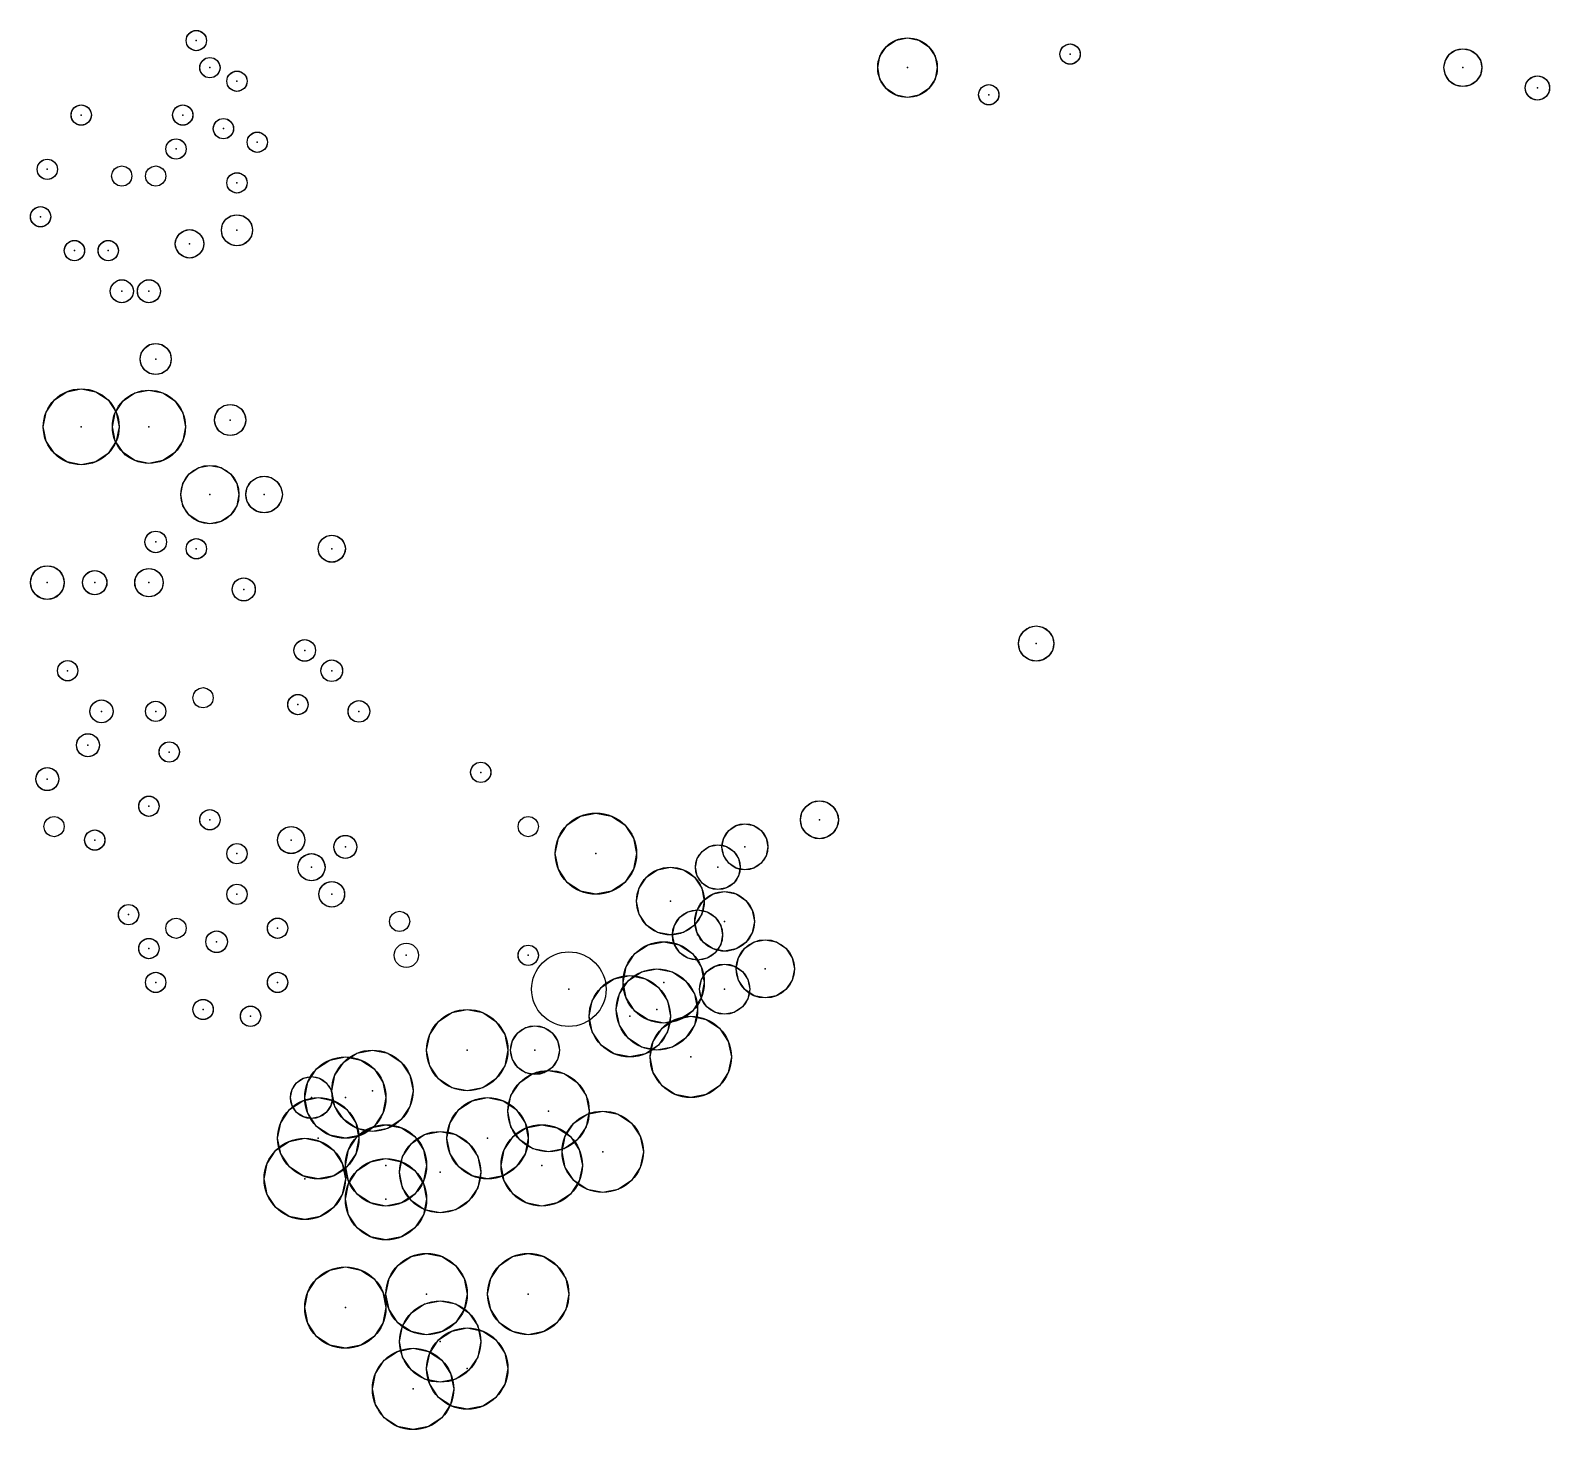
# Model space of a CAD drawing. Header units: metres. Extents: x 390541 to 400782, y 585056 to 585871.
# Drawn here: x 391119.5 to 391343.8, y 585251.2 to 585457.7 of the extents above; entities that cross this region are included whole.
import ezdxf

# ---------------------------------------------------------------- set-up
doc = ezdxf.new("R2010")
doc.units = ezdxf.units.M
doc.layers.add('ARBORI', color=3, linetype='Continuous')

msp = doc.modelspace()

# ---------------------------------------------------------------- linework, layer by layer
at = {"layer": 'ARBORI', "color": 3}
for points in [[(391145.54, 585456.16), (391145.426, 585455.586), (391145.101, 585455.099), (391144.614, 585454.774), (391144.04, 585454.66), (391143.466, 585454.774), (391142.979, 585455.099), (391142.654, 585455.586), (391142.54, 585456.16), (391142.654, 585456.734), (391142.979, 585457.221), (391143.466, 585457.546), (391144.04, 585457.66), (391144.614, 585457.546), (391145.101, 585457.221), (391145.426, 585456.734), (391145.54, 585456.16)], [(391253.44, 585452.16), (391253.105, 585450.476), (391252.151, 585449.049), (391250.724, 585448.095), (391249.04, 585447.76), (391247.356, 585448.095), (391245.929, 585449.049), (391244.975, 585450.476), (391244.64, 585452.16), (391244.975, 585453.844), (391245.929, 585455.271), (391247.356, 585456.225), (391249.04, 585456.56), (391250.724, 585456.225), (391252.151, 585455.271), (391253.105, 585453.844), (391253.44, 585452.16)], [(391274.54, 585454.16), (391274.426, 585453.586), (391274.101, 585453.099), (391273.614, 585452.774), (391273.04, 585452.66), (391272.466, 585452.774), (391271.979, 585453.099), (391271.654, 585453.586), (391271.54, 585454.16), (391271.654, 585454.734), (391271.979, 585455.221), (391272.466, 585455.546), (391273.04, 585455.66), (391273.614, 585455.546), (391274.101, 585455.221), (391274.426, 585454.734), (391274.54, 585454.16)], [(391333.84, 585452.16), (391333.627, 585451.088), (391333.02, 585450.18), (391332.112, 585449.573), (391331.04, 585449.36), (391329.968, 585449.573), (391329.06, 585450.18), (391328.453, 585451.088), (391328.24, 585452.16), (391328.453, 585453.232), (391329.06, 585454.14), (391329.968, 585454.747), (391331.04, 585454.96), (391332.112, 585454.747), (391333.02, 585454.14), (391333.627, 585453.232), (391333.84, 585452.16)], [(391147.54, 585452.16), (391147.426, 585451.586), (391147.101, 585451.099), (391146.614, 585450.774), (391146.04, 585450.66), (391145.466, 585450.774), (391144.979, 585451.099), (391144.654, 585451.586), (391144.54, 585452.16), (391144.654, 585452.734), (391144.979, 585453.221), (391145.466, 585453.546), (391146.04, 585453.66), (391146.614, 585453.546), (391147.101, 585453.221), (391147.426, 585452.734), (391147.54, 585452.16)], [(391151.54, 585450.16), (391151.426, 585449.586), (391151.101, 585449.099), (391150.614, 585448.774), (391150.04, 585448.66), (391149.466, 585448.774), (391148.979, 585449.099), (391148.654, 585449.586), (391148.54, 585450.16), (391148.654, 585450.734), (391148.979, 585451.221), (391149.466, 585451.546), (391150.04, 585451.66), (391150.614, 585451.546), (391151.101, 585451.221), (391151.426, 585450.734), (391151.54, 585450.16)], [(391343.84, 585449.16), (391343.703, 585448.471), (391343.313, 585447.887), (391342.729, 585447.497), (391342.04, 585447.36), (391341.351, 585447.497), (391340.767, 585447.887), (391340.377, 585448.471), (391340.24, 585449.16), (391340.377, 585449.849), (391340.767, 585450.433), (391341.351, 585450.823), (391342.04, 585450.96), (391342.729, 585450.823), (391343.313, 585450.433), (391343.703, 585449.849), (391343.84, 585449.16)], [(391262.54, 585448.16), (391262.426, 585447.586), (391262.101, 585447.099), (391261.614, 585446.774), (391261.04, 585446.66), (391260.466, 585446.774), (391259.979, 585447.099), (391259.654, 585447.586), (391259.54, 585448.16), (391259.654, 585448.734), (391259.979, 585449.221), (391260.466, 585449.546), (391261.04, 585449.66), (391261.614, 585449.546), (391262.101, 585449.221), (391262.426, 585448.734), (391262.54, 585448.16)], [(391128.54, 585445.16), (391128.426, 585444.586), (391128.101, 585444.099), (391127.614, 585443.774), (391127.04, 585443.66), (391126.466, 585443.774), (391125.979, 585444.099), (391125.654, 585444.586), (391125.54, 585445.16), (391125.654, 585445.734), (391125.979, 585446.221), (391126.466, 585446.546), (391127.04, 585446.66), (391127.614, 585446.546), (391128.101, 585446.221), (391128.426, 585445.734), (391128.54, 585445.16)], [(391143.54, 585445.16), (391143.426, 585444.586), (391143.101, 585444.099), (391142.614, 585443.774), (391142.04, 585443.66), (391141.466, 585443.774), (391140.979, 585444.099), (391140.654, 585444.586), (391140.54, 585445.16), (391140.654, 585445.734), (391140.979, 585446.221), (391141.466, 585446.546), (391142.04, 585446.66), (391142.614, 585446.546), (391143.101, 585446.221), (391143.426, 585445.734), (391143.54, 585445.16)], [(391149.54, 585443.16), (391149.426, 585442.586), (391149.101, 585442.099), (391148.614, 585441.774), (391148.04, 585441.66), (391147.466, 585441.774), (391146.979, 585442.099), (391146.654, 585442.586), (391146.54, 585443.16), (391146.654, 585443.734), (391146.979, 585444.221), (391147.466, 585444.546), (391148.04, 585444.66), (391148.614, 585444.546), (391149.101, 585444.221), (391149.426, 585443.734), (391149.54, 585443.16)], [(391142.54, 585440.16), (391142.426, 585439.586), (391142.101, 585439.099), (391141.614, 585438.774), (391141.04, 585438.66), (391140.466, 585438.774), (391139.979, 585439.099), (391139.654, 585439.586), (391139.54, 585440.16), (391139.654, 585440.734), (391139.979, 585441.221), (391140.466, 585441.546), (391141.04, 585441.66), (391141.614, 585441.546), (391142.101, 585441.221), (391142.426, 585440.734), (391142.54, 585440.16)], [(391154.54, 585441.16), (391154.426, 585440.586), (391154.101, 585440.099), (391153.614, 585439.774), (391153.04, 585439.66), (391152.466, 585439.774), (391151.979, 585440.099), (391151.654, 585440.586), (391151.54, 585441.16), (391151.654, 585441.734), (391151.979, 585442.221), (391152.466, 585442.546), (391153.04, 585442.66), (391153.614, 585442.546), (391154.101, 585442.221), (391154.426, 585441.734), (391154.54, 585441.16)], [(391123.54, 585437.16), (391123.426, 585436.586), (391123.101, 585436.099), (391122.614, 585435.774), (391122.04, 585435.66), (391121.466, 585435.774), (391120.979, 585436.099), (391120.654, 585436.586), (391120.54, 585437.16), (391120.654, 585437.734), (391120.979, 585438.221), (391121.466, 585438.546), (391122.04, 585438.66), (391122.614, 585438.546), (391123.101, 585438.221), (391123.426, 585437.734), (391123.54, 585437.16)], [(391134.54, 585436.16), (391134.426, 585435.586), (391134.101, 585435.099), (391133.614, 585434.774), (391133.04, 585434.66), (391132.466, 585434.774), (391131.979, 585435.099), (391131.654, 585435.586), (391131.54, 585436.16), (391131.654, 585436.734), (391131.979, 585437.221), (391132.466, 585437.546), (391133.04, 585437.66), (391133.614, 585437.546), (391134.101, 585437.221), (391134.426, 585436.734), (391134.54, 585436.16)], [(391139.54, 585436.16), (391139.426, 585435.586), (391139.101, 585435.099), (391138.614, 585434.774), (391138.04, 585434.66), (391137.466, 585434.774), (391136.979, 585435.099), (391136.654, 585435.586), (391136.54, 585436.16), (391136.654, 585436.734), (391136.979, 585437.221), (391137.466, 585437.546), (391138.04, 585437.66), (391138.614, 585437.546), (391139.101, 585437.221), (391139.426, 585436.734), (391139.54, 585436.16)], [(391151.54, 585435.16), (391151.426, 585434.586), (391151.101, 585434.099), (391150.614, 585433.774), (391150.04, 585433.66), (391149.466, 585433.774), (391148.979, 585434.099), (391148.654, 585434.586), (391148.54, 585435.16), (391148.654, 585435.734), (391148.979, 585436.221), (391149.466, 585436.546), (391150.04, 585436.66), (391150.614, 585436.546), (391151.101, 585436.221), (391151.426, 585435.734), (391151.54, 585435.16)], [(391122.54, 585430.16), (391122.426, 585429.586), (391122.101, 585429.099), (391121.614, 585428.774), (391121.04, 585428.66), (391120.466, 585428.774), (391119.979, 585429.099), (391119.654, 585429.586), (391119.54, 585430.16), (391119.654, 585430.734), (391119.979, 585431.221), (391120.466, 585431.546), (391121.04, 585431.66), (391121.614, 585431.546), (391122.101, 585431.221), (391122.426, 585430.734), (391122.54, 585430.16)], [(391152.34, 585428.16), (391152.165, 585427.28), (391151.666, 585426.534), (391150.92, 585426.035), (391150.04, 585425.86), (391149.16, 585426.035), (391148.414, 585426.534), (391147.915, 585427.28), (391147.74, 585428.16), (391147.915, 585429.04), (391148.414, 585429.786), (391149.16, 585430.285), (391150.04, 585430.46), (391150.92, 585430.285), (391151.666, 585429.786), (391152.165, 585429.04), (391152.34, 585428.16)], [(391145.14, 585426.16), (391144.98, 585425.356), (391144.525, 585424.675), (391143.844, 585424.22), (391143.04, 585424.06), (391142.236, 585424.22), (391141.555, 585424.675), (391141.1, 585425.356), (391140.94, 585426.16), (391141.1, 585426.964), (391141.555, 585427.645), (391142.236, 585428.1), (391143.04, 585428.26), (391143.844, 585428.1), (391144.525, 585427.645), (391144.98, 585426.964), (391145.14, 585426.16)], [(391127.54, 585425.16), (391127.426, 585424.586), (391127.101, 585424.099), (391126.614, 585423.774), (391126.04, 585423.66), (391125.466, 585423.774), (391124.979, 585424.099), (391124.654, 585424.586), (391124.54, 585425.16), (391124.654, 585425.734), (391124.979, 585426.221), (391125.466, 585426.546), (391126.04, 585426.66), (391126.614, 585426.546), (391127.101, 585426.221), (391127.426, 585425.734), (391127.54, 585425.16)], [(391132.54, 585425.16), (391132.426, 585424.586), (391132.101, 585424.099), (391131.614, 585423.774), (391131.04, 585423.66), (391130.466, 585423.774), (391129.979, 585424.099), (391129.654, 585424.586), (391129.54, 585425.16), (391129.654, 585425.734), (391129.979, 585426.221), (391130.466, 585426.546), (391131.04, 585426.66), (391131.614, 585426.546), (391132.101, 585426.221), (391132.426, 585425.734), (391132.54, 585425.16)], [(391134.74, 585419.16), (391134.611, 585418.509), (391134.242, 585417.958), (391133.691, 585417.589), (391133.04, 585417.46), (391132.389, 585417.589), (391131.838, 585417.958), (391131.469, 585418.509), (391131.34, 585419.16), (391131.469, 585419.811), (391131.838, 585420.362), (391132.389, 585420.731), (391133.04, 585420.86), (391133.691, 585420.731), (391134.242, 585420.362), (391134.611, 585419.811), (391134.74, 585419.16)], [(391138.74, 585419.16), (391138.611, 585418.509), (391138.242, 585417.958), (391137.691, 585417.589), (391137.04, 585417.46), (391136.389, 585417.589), (391135.838, 585417.958), (391135.469, 585418.509), (391135.34, 585419.16), (391135.469, 585419.811), (391135.838, 585420.362), (391136.389, 585420.731), (391137.04, 585420.86), (391137.691, 585420.731), (391138.242, 585420.362), (391138.611, 585419.811), (391138.74, 585419.16)], [(391140.34, 585409.16), (391140.165, 585408.28), (391139.666, 585407.534), (391138.92, 585407.035), (391138.04, 585406.86), (391137.16, 585407.035), (391136.414, 585407.534), (391135.915, 585408.28), (391135.74, 585409.16), (391135.915, 585410.04), (391136.414, 585410.786), (391137.16, 585411.285), (391138.04, 585411.46), (391138.92, 585411.285), (391139.666, 585410.786), (391140.165, 585410.04), (391140.34, 585409.16)], [(391132.64, 585399.16), (391132.214, 585397.017), (391131, 585395.2), (391129.183, 585393.986), (391127.04, 585393.56), (391124.897, 585393.986), (391123.08, 585395.2), (391121.866, 585397.017), (391121.44, 585399.16), (391121.866, 585401.303), (391123.08, 585403.12), (391124.897, 585404.334), (391127.04, 585404.76), (391129.183, 585404.334), (391131, 585403.12), (391132.214, 585401.303), (391132.64, 585399.16)], [(391142.44, 585399.16), (391142.029, 585397.094), (391140.858, 585395.342), (391139.106, 585394.171), (391137.04, 585393.76), (391134.974, 585394.171), (391133.222, 585395.342), (391132.051, 585397.094), (391131.64, 585399.16), (391132.051, 585401.226), (391133.222, 585402.978), (391134.974, 585404.149), (391137.04, 585404.56), (391139.106, 585404.149), (391140.858, 585402.978), (391142.029, 585401.226), (391142.44, 585399.16)], [(391151.34, 585400.16), (391151.165, 585399.28), (391150.666, 585398.534), (391149.92, 585398.035), (391149.04, 585397.86), (391148.16, 585398.035), (391147.414, 585398.534), (391146.915, 585399.28), (391146.74, 585400.16), (391146.915, 585401.04), (391147.414, 585401.786), (391148.16, 585402.285), (391149.04, 585402.46), (391149.92, 585402.285), (391150.666, 585401.786), (391151.165, 585401.04), (391151.34, 585400.16)], [(391150.34, 585389.16), (391150.013, 585387.514), (391149.081, 585386.119), (391147.686, 585385.187), (391146.04, 585384.86), (391144.394, 585385.187), (391142.999, 585386.119), (391142.067, 585387.514), (391141.74, 585389.16), (391142.067, 585390.806), (391142.999, 585392.201), (391144.394, 585393.133), (391146.04, 585393.46), (391147.686, 585393.133), (391149.081, 585392.201), (391150.013, 585390.806), (391150.34, 585389.16)], [(391156.74, 585389.16), (391156.534, 585388.127), (391155.949, 585387.251), (391155.073, 585386.666), (391154.04, 585386.46), (391153.007, 585386.666), (391152.131, 585387.251), (391151.546, 585388.127), (391151.34, 585389.16), (391151.546, 585390.193), (391152.131, 585391.069), (391153.007, 585391.654), (391154.04, 585391.86), (391155.073, 585391.654), (391155.949, 585391.069), (391156.534, 585390.193), (391156.74, 585389.16)], [(391139.64, 585382.16), (391139.518, 585381.548), (391139.171, 585381.029), (391138.652, 585380.682), (391138.04, 585380.56), (391137.428, 585380.682), (391136.909, 585381.029), (391136.562, 585381.548), (391136.44, 585382.16), (391136.562, 585382.772), (391136.909, 585383.291), (391137.428, 585383.638), (391138.04, 585383.76), (391138.652, 585383.638), (391139.171, 585383.291), (391139.518, 585382.772), (391139.64, 585382.16)], [(391145.54, 585381.16), (391145.426, 585380.586), (391145.101, 585380.099), (391144.614, 585379.774), (391144.04, 585379.66), (391143.466, 585379.774), (391142.979, 585380.099), (391142.654, 585380.586), (391142.54, 585381.16), (391142.654, 585381.734), (391142.979, 585382.221), (391143.466, 585382.546), (391144.04, 585382.66), (391144.614, 585382.546), (391145.101, 585382.221), (391145.426, 585381.734), (391145.54, 585381.16)], [(391166.04, 585381.16), (391165.888, 585380.395), (391165.454, 585379.746), (391164.805, 585379.312), (391164.04, 585379.16), (391163.275, 585379.312), (391162.626, 585379.746), (391162.192, 585380.395), (391162.04, 585381.16), (391162.192, 585381.925), (391162.626, 585382.574), (391163.275, 585383.008), (391164.04, 585383.16), (391164.805, 585383.008), (391165.454, 585382.574), (391165.888, 585381.925), (391166.04, 585381.16)], [(391124.54, 585376.16), (391124.35, 585375.203), (391123.808, 585374.392), (391122.997, 585373.85), (391122.04, 585373.66), (391121.083, 585373.85), (391120.272, 585374.392), (391119.73, 585375.203), (391119.54, 585376.16), (391119.73, 585377.117), (391120.272, 585377.928), (391121.083, 585378.47), (391122.04, 585378.66), (391122.997, 585378.47), (391123.808, 585377.928), (391124.35, 585377.117), (391124.54, 585376.16)], [(391139.14, 585376.16), (391138.98, 585375.356), (391138.525, 585374.675), (391137.844, 585374.22), (391137.04, 585374.06), (391136.236, 585374.22), (391135.555, 585374.675), (391135.1, 585375.356), (391134.94, 585376.16), (391135.1, 585376.964), (391135.555, 585377.645), (391136.236, 585378.1), (391137.04, 585378.26), (391137.844, 585378.1), (391138.525, 585377.645), (391138.98, 585376.964), (391139.14, 585376.16)], [(391130.84, 585376.16), (391130.703, 585375.471), (391130.313, 585374.887), (391129.729, 585374.497), (391129.04, 585374.36), (391128.351, 585374.497), (391127.767, 585374.887), (391127.377, 585375.471), (391127.24, 585376.16), (391127.377, 585376.849), (391127.767, 585377.433), (391128.351, 585377.823), (391129.04, 585377.96), (391129.729, 585377.823), (391130.313, 585377.433), (391130.703, 585376.849), (391130.84, 585376.16)], [(391152.74, 585375.16), (391152.611, 585374.509), (391152.242, 585373.958), (391151.691, 585373.589), (391151.04, 585373.46), (391150.389, 585373.589), (391149.838, 585373.958), (391149.469, 585374.509), (391149.34, 585375.16), (391149.469, 585375.811), (391149.838, 585376.362), (391150.389, 585376.731), (391151.04, 585376.86), (391151.691, 585376.731), (391152.242, 585376.362), (391152.611, 585375.811), (391152.74, 585375.16)], [(391270.64, 585367.16), (391270.442, 585366.165), (391269.878, 585365.322), (391269.035, 585364.758), (391268.04, 585364.56), (391267.045, 585364.758), (391266.202, 585365.322), (391265.638, 585366.165), (391265.44, 585367.16), (391265.638, 585368.155), (391266.202, 585368.998), (391267.045, 585369.562), (391268.04, 585369.76), (391269.035, 585369.562), (391269.878, 585368.998), (391270.442, 585368.155), (391270.64, 585367.16)], [(391161.64, 585366.16), (391161.518, 585365.548), (391161.171, 585365.029), (391160.652, 585364.682), (391160.04, 585364.56), (391159.428, 585364.682), (391158.909, 585365.029), (391158.562, 585365.548), (391158.44, 585366.16), (391158.562, 585366.772), (391158.909, 585367.291), (391159.428, 585367.638), (391160.04, 585367.76), (391160.652, 585367.638), (391161.171, 585367.291), (391161.518, 585366.772), (391161.64, 585366.16)], [(391165.64, 585363.16), (391165.518, 585362.548), (391165.171, 585362.029), (391164.652, 585361.682), (391164.04, 585361.56), (391163.428, 585361.682), (391162.909, 585362.029), (391162.562, 585362.548), (391162.44, 585363.16), (391162.562, 585363.772), (391162.909, 585364.291), (391163.428, 585364.638), (391164.04, 585364.76), (391164.652, 585364.638), (391165.171, 585364.291), (391165.518, 585363.772), (391165.64, 585363.16)], [(391126.54, 585363.16), (391126.426, 585362.586), (391126.101, 585362.099), (391125.614, 585361.774), (391125.04, 585361.66), (391124.466, 585361.774), (391123.979, 585362.099), (391123.654, 585362.586), (391123.54, 585363.16), (391123.654, 585363.734), (391123.979, 585364.221), (391124.466, 585364.546), (391125.04, 585364.66), (391125.614, 585364.546), (391126.101, 585364.221), (391126.426, 585363.734), (391126.54, 585363.16)], [(391146.54, 585359.16), (391146.426, 585358.586), (391146.101, 585358.099), (391145.614, 585357.774), (391145.04, 585357.66), (391144.466, 585357.774), (391143.979, 585358.099), (391143.654, 585358.586), (391143.54, 585359.16), (391143.654, 585359.734), (391143.979, 585360.221), (391144.466, 585360.546), (391145.04, 585360.66), (391145.614, 585360.546), (391146.101, 585360.221), (391146.426, 585359.734), (391146.54, 585359.16)], [(391131.74, 585357.16), (391131.611, 585356.509), (391131.242, 585355.958), (391130.691, 585355.589), (391130.04, 585355.46), (391129.389, 585355.589), (391128.838, 585355.958), (391128.469, 585356.509), (391128.34, 585357.16), (391128.469, 585357.811), (391128.838, 585358.362), (391129.389, 585358.731), (391130.04, 585358.86), (391130.691, 585358.731), (391131.242, 585358.362), (391131.611, 585357.811), (391131.74, 585357.16)], [(391139.54, 585357.16), (391139.426, 585356.586), (391139.101, 585356.099), (391138.614, 585355.774), (391138.04, 585355.66), (391137.466, 585355.774), (391136.979, 585356.099), (391136.654, 585356.586), (391136.54, 585357.16), (391136.654, 585357.734), (391136.979, 585358.221), (391137.466, 585358.546), (391138.04, 585358.66), (391138.614, 585358.546), (391139.101, 585358.221), (391139.426, 585357.734), (391139.54, 585357.16)], [(391160.54, 585358.16), (391160.426, 585357.586), (391160.101, 585357.099), (391159.614, 585356.774), (391159.04, 585356.66), (391158.466, 585356.774), (391157.979, 585357.099), (391157.654, 585357.586), (391157.54, 585358.16), (391157.654, 585358.734), (391157.979, 585359.221), (391158.466, 585359.546), (391159.04, 585359.66), (391159.614, 585359.546), (391160.101, 585359.221), (391160.426, 585358.734), (391160.54, 585358.16)], [(391169.64, 585357.16), (391169.518, 585356.548), (391169.171, 585356.029), (391168.652, 585355.682), (391168.04, 585355.56), (391167.428, 585355.682), (391166.909, 585356.029), (391166.562, 585356.548), (391166.44, 585357.16), (391166.562, 585357.772), (391166.909, 585358.291), (391167.428, 585358.638), (391168.04, 585358.76), (391168.652, 585358.638), (391169.171, 585358.291), (391169.518, 585357.772), (391169.64, 585357.16)], [(391129.74, 585352.16), (391129.611, 585351.509), (391129.242, 585350.958), (391128.691, 585350.589), (391128.04, 585350.46), (391127.389, 585350.589), (391126.838, 585350.958), (391126.469, 585351.509), (391126.34, 585352.16), (391126.469, 585352.811), (391126.838, 585353.362), (391127.389, 585353.731), (391128.04, 585353.86), (391128.691, 585353.731), (391129.242, 585353.362), (391129.611, 585352.811), (391129.74, 585352.16)], [(391141.54, 585351.16), (391141.426, 585350.586), (391141.101, 585350.099), (391140.614, 585349.774), (391140.04, 585349.66), (391139.466, 585349.774), (391138.979, 585350.099), (391138.654, 585350.586), (391138.54, 585351.16), (391138.654, 585351.734), (391138.979, 585352.221), (391139.466, 585352.546), (391140.04, 585352.66), (391140.614, 585352.546), (391141.101, 585352.221), (391141.426, 585351.734), (391141.54, 585351.16)], [(391187.54, 585348.16), (391187.426, 585347.586), (391187.101, 585347.099), (391186.614, 585346.774), (391186.04, 585346.66), (391185.466, 585346.774), (391184.979, 585347.099), (391184.654, 585347.586), (391184.54, 585348.16), (391184.654, 585348.734), (391184.979, 585349.221), (391185.466, 585349.546), (391186.04, 585349.66), (391186.614, 585349.546), (391187.101, 585349.221), (391187.426, 585348.734), (391187.54, 585348.16)], [(391123.74, 585347.16), (391123.611, 585346.509), (391123.242, 585345.958), (391122.691, 585345.589), (391122.04, 585345.46), (391121.389, 585345.589), (391120.838, 585345.958), (391120.469, 585346.509), (391120.34, 585347.16), (391120.469, 585347.811), (391120.838, 585348.362), (391121.389, 585348.731), (391122.04, 585348.86), (391122.691, 585348.731), (391123.242, 585348.362), (391123.611, 585347.811), (391123.74, 585347.16)], [(391138.54, 585343.16), (391138.426, 585342.586), (391138.101, 585342.099), (391137.614, 585341.774), (391137.04, 585341.66), (391136.466, 585341.774), (391135.979, 585342.099), (391135.654, 585342.586), (391135.54, 585343.16), (391135.654, 585343.734), (391135.979, 585344.221), (391136.466, 585344.546), (391137.04, 585344.66), (391137.614, 585344.546), (391138.101, 585344.221), (391138.426, 585343.734), (391138.54, 585343.16)], [(391147.54, 585341.16), (391147.426, 585340.586), (391147.101, 585340.099), (391146.614, 585339.774), (391146.04, 585339.66), (391145.466, 585339.774), (391144.979, 585340.099), (391144.654, 585340.586), (391144.54, 585341.16), (391144.654, 585341.734), (391144.979, 585342.221), (391145.466, 585342.546), (391146.04, 585342.66), (391146.614, 585342.546), (391147.101, 585342.221), (391147.426, 585341.734), (391147.54, 585341.16)], [(391238.84, 585341.16), (391238.627, 585340.088), (391238.02, 585339.18), (391237.112, 585338.573), (391236.04, 585338.36), (391234.968, 585338.573), (391234.06, 585339.18), (391233.453, 585340.088), (391233.24, 585341.16), (391233.453, 585342.232), (391234.06, 585343.14), (391234.968, 585343.747), (391236.04, 585343.96), (391237.112, 585343.747), (391238.02, 585343.14), (391238.627, 585342.232), (391238.84, 585341.16)], [(391124.54, 585340.16), (391124.426, 585339.586), (391124.101, 585339.099), (391123.614, 585338.774), (391123.04, 585338.66), (391122.466, 585338.774), (391121.979, 585339.099), (391121.654, 585339.586), (391121.54, 585340.16), (391121.654, 585340.734), (391121.979, 585341.221), (391122.466, 585341.546), (391123.04, 585341.66), (391123.614, 585341.546), (391124.101, 585341.221), (391124.426, 585340.734), (391124.54, 585340.16)], [(391160.04, 585338.16), (391159.888, 585337.395), (391159.454, 585336.746), (391158.805, 585336.312), (391158.04, 585336.16), (391157.275, 585336.312), (391156.626, 585336.746), (391156.192, 585337.395), (391156.04, 585338.16), (391156.192, 585338.925), (391156.626, 585339.574), (391157.275, 585340.008), (391158.04, 585340.16), (391158.805, 585340.008), (391159.454, 585339.574), (391159.888, 585338.925), (391160.04, 585338.16)], [(391194.54, 585340.16), (391194.426, 585339.586), (391194.101, 585339.099), (391193.614, 585338.774), (391193.04, 585338.66), (391192.466, 585338.774), (391191.979, 585339.099), (391191.654, 585339.586), (391191.54, 585340.16), (391191.654, 585340.734), (391191.979, 585341.221), (391192.466, 585341.546), (391193.04, 585341.66), (391193.614, 585341.546), (391194.101, 585341.221), (391194.426, 585340.734), (391194.54, 585340.16)], [(391209.04, 585336.16), (391208.583, 585333.864), (391207.283, 585331.917), (391205.336, 585330.617), (391203.04, 585330.16), (391200.744, 585330.617), (391198.797, 585331.917), (391197.497, 585333.864), (391197.04, 585336.16), (391197.497, 585338.456), (391198.797, 585340.403), (391200.744, 585341.703), (391203.04, 585342.16), (391205.336, 585341.703), (391207.283, 585340.403), (391208.583, 585338.456), (391209.04, 585336.16)], [(391228.44, 585337.16), (391228.181, 585335.859), (391227.444, 585334.756), (391226.341, 585334.019), (391225.04, 585333.76), (391223.739, 585334.019), (391222.636, 585334.756), (391221.899, 585335.859), (391221.64, 585337.16), (391221.899, 585338.461), (391222.636, 585339.564), (391223.739, 585340.301), (391225.04, 585340.56), (391226.341, 585340.301), (391227.444, 585339.564), (391228.181, 585338.461), (391228.44, 585337.16)], [(391130.54, 585338.16), (391130.426, 585337.586), (391130.101, 585337.099), (391129.614, 585336.774), (391129.04, 585336.66), (391128.466, 585336.774), (391127.979, 585337.099), (391127.654, 585337.586), (391127.54, 585338.16), (391127.654, 585338.734), (391127.979, 585339.221), (391128.466, 585339.546), (391129.04, 585339.66), (391129.614, 585339.546), (391130.101, 585339.221), (391130.426, 585338.734), (391130.54, 585338.16)], [(391167.74, 585337.16), (391167.611, 585336.509), (391167.242, 585335.958), (391166.691, 585335.589), (391166.04, 585335.46), (391165.389, 585335.589), (391164.838, 585335.958), (391164.469, 585336.509), (391164.34, 585337.16), (391164.469, 585337.811), (391164.838, 585338.362), (391165.389, 585338.731), (391166.04, 585338.86), (391166.691, 585338.731), (391167.242, 585338.362), (391167.611, 585337.811), (391167.74, 585337.16)], [(391151.54, 585336.16), (391151.426, 585335.586), (391151.101, 585335.099), (391150.614, 585334.774), (391150.04, 585334.66), (391149.466, 585334.774), (391148.979, 585335.099), (391148.654, 585335.586), (391148.54, 585336.16), (391148.654, 585336.734), (391148.979, 585337.221), (391149.466, 585337.546), (391150.04, 585337.66), (391150.614, 585337.546), (391151.101, 585337.221), (391151.426, 585336.734), (391151.54, 585336.16)], [(391163.04, 585334.16), (391162.888, 585333.395), (391162.454, 585332.746), (391161.805, 585332.312), (391161.04, 585332.16), (391160.275, 585332.312), (391159.626, 585332.746), (391159.192, 585333.395), (391159.04, 585334.16), (391159.192, 585334.925), (391159.626, 585335.574), (391160.275, 585336.008), (391161.04, 585336.16), (391161.805, 585336.008), (391162.454, 585335.574), (391162.888, 585334.925), (391163.04, 585334.16)], [(391224.34, 585334.16), (391224.089, 585332.897), (391223.373, 585331.827), (391222.303, 585331.111), (391221.04, 585330.86), (391219.777, 585331.111), (391218.707, 585331.827), (391217.991, 585332.897), (391217.74, 585334.16), (391217.991, 585335.423), (391218.707, 585336.493), (391219.777, 585337.209), (391221.04, 585337.46), (391222.303, 585337.209), (391223.373, 585336.493), (391224.089, 585335.423), (391224.34, 585334.16)], [(391219.04, 585329.16), (391218.659, 585327.247), (391217.576, 585325.624), (391215.953, 585324.541), (391214.04, 585324.16), (391212.127, 585324.541), (391210.504, 585325.624), (391209.421, 585327.247), (391209.04, 585329.16), (391209.421, 585331.073), (391210.504, 585332.696), (391212.127, 585333.779), (391214.04, 585334.16), (391215.953, 585333.779), (391217.576, 585332.696), (391218.659, 585331.073), (391219.04, 585329.16)], [(391151.54, 585330.16), (391151.426, 585329.586), (391151.101, 585329.099), (391150.614, 585328.774), (391150.04, 585328.66), (391149.466, 585328.774), (391148.979, 585329.099), (391148.654, 585329.586), (391148.54, 585330.16), (391148.654, 585330.734), (391148.979, 585331.221), (391149.466, 585331.546), (391150.04, 585331.66), (391150.614, 585331.546), (391151.101, 585331.221), (391151.426, 585330.734), (391151.54, 585330.16)], [(391165.94, 585330.16), (391165.795, 585329.433), (391165.384, 585328.816), (391164.767, 585328.405), (391164.04, 585328.26), (391163.313, 585328.405), (391162.696, 585328.816), (391162.285, 585329.433), (391162.14, 585330.16), (391162.285, 585330.887), (391162.696, 585331.504), (391163.313, 585331.915), (391164.04, 585332.06), (391164.767, 585331.915), (391165.384, 585331.504), (391165.795, 585330.887), (391165.94, 585330.16)], [(391226.44, 585326.16), (391226.105, 585324.476), (391225.151, 585323.049), (391223.724, 585322.095), (391222.04, 585321.76), (391220.356, 585322.095), (391218.929, 585323.049), (391217.975, 585324.476), (391217.64, 585326.16), (391217.975, 585327.844), (391218.929, 585329.271), (391220.356, 585330.225), (391222.04, 585330.56), (391223.724, 585330.225), (391225.151, 585329.271), (391226.105, 585327.844), (391226.44, 585326.16)], [(391135.54, 585327.16), (391135.426, 585326.586), (391135.101, 585326.099), (391134.614, 585325.774), (391134.04, 585325.66), (391133.466, 585325.774), (391132.979, 585326.099), (391132.654, 585326.586), (391132.54, 585327.16), (391132.654, 585327.734), (391132.979, 585328.221), (391133.466, 585328.546), (391134.04, 585328.66), (391134.614, 585328.546), (391135.101, 585328.221), (391135.426, 585327.734), (391135.54, 585327.16)], [(391142.54, 585325.16), (391142.426, 585324.586), (391142.101, 585324.099), (391141.614, 585323.774), (391141.04, 585323.66), (391140.466, 585323.774), (391139.979, 585324.099), (391139.654, 585324.586), (391139.54, 585325.16), (391139.654, 585325.734), (391139.979, 585326.221), (391140.466, 585326.546), (391141.04, 585326.66), (391141.614, 585326.546), (391142.101, 585326.221), (391142.426, 585325.734), (391142.54, 585325.16)], [(391157.54, 585325.16), (391157.426, 585324.586), (391157.101, 585324.099), (391156.614, 585323.774), (391156.04, 585323.66), (391155.466, 585323.774), (391154.979, 585324.099), (391154.654, 585324.586), (391154.54, 585325.16), (391154.654, 585325.734), (391154.979, 585326.221), (391155.466, 585326.546), (391156.04, 585326.66), (391156.614, 585326.546), (391157.101, 585326.221), (391157.426, 585325.734), (391157.54, 585325.16)], [(391175.54, 585326.16), (391175.426, 585325.586), (391175.101, 585325.099), (391174.614, 585324.774), (391174.04, 585324.66), (391173.466, 585324.774), (391172.979, 585325.099), (391172.654, 585325.586), (391172.54, 585326.16), (391172.654, 585326.734), (391172.979, 585327.221), (391173.466, 585327.546), (391174.04, 585327.66), (391174.614, 585327.546), (391175.101, 585327.221), (391175.426, 585326.734), (391175.54, 585326.16)], [(391221.74, 585324.16), (391221.458, 585322.744), (391220.656, 585321.544), (391219.456, 585320.742), (391218.04, 585320.46), (391216.624, 585320.742), (391215.424, 585321.544), (391214.622, 585322.744), (391214.34, 585324.16), (391214.622, 585325.576), (391215.424, 585326.776), (391216.624, 585327.578), (391218.04, 585327.86), (391219.456, 585327.578), (391220.656, 585326.776), (391221.458, 585325.576), (391221.74, 585324.16)], [(391148.64, 585323.16), (391148.518, 585322.548), (391148.171, 585322.029), (391147.652, 585321.682), (391147.04, 585321.56), (391146.428, 585321.682), (391145.909, 585322.029), (391145.562, 585322.548), (391145.44, 585323.16), (391145.562, 585323.772), (391145.909, 585324.291), (391146.428, 585324.638), (391147.04, 585324.76), (391147.652, 585324.638), (391148.171, 585324.291), (391148.518, 585323.772), (391148.64, 585323.16)], [(391138.54, 585322.16), (391138.426, 585321.586), (391138.101, 585321.099), (391137.614, 585320.774), (391137.04, 585320.66), (391136.466, 585320.774), (391135.979, 585321.099), (391135.654, 585321.586), (391135.54, 585322.16), (391135.654, 585322.734), (391135.979, 585323.221), (391136.466, 585323.546), (391137.04, 585323.66), (391137.614, 585323.546), (391138.101, 585323.221), (391138.426, 585322.734), (391138.54, 585322.16)], [(391194.54, 585321.16), (391194.426, 585320.586), (391194.101, 585320.099), (391193.614, 585319.774), (391193.04, 585319.66), (391192.466, 585319.774), (391191.979, 585320.099), (391191.654, 585320.586), (391191.54, 585321.16), (391191.654, 585321.734), (391191.979, 585322.221), (391192.466, 585322.546), (391193.04, 585322.66), (391193.614, 585322.546), (391194.101, 585322.221), (391194.426, 585321.734), (391194.54, 585321.16)], [(391219.04, 585317.16), (391218.583, 585314.864), (391217.283, 585312.917), (391215.336, 585311.617), (391213.04, 585311.16), (391210.744, 585311.617), (391208.797, 585312.917), (391207.497, 585314.864), (391207.04, 585317.16), (391207.497, 585319.456), (391208.797, 585321.403), (391210.744, 585322.703), (391213.04, 585323.16), (391215.336, 585322.703), (391217.283, 585321.403), (391218.583, 585319.456), (391219.04, 585317.16)], [(391232.34, 585319.16), (391232.013, 585317.514), (391231.081, 585316.119), (391229.686, 585315.187), (391228.04, 585314.86), (391226.394, 585315.187), (391224.999, 585316.119), (391224.067, 585317.514), (391223.74, 585319.16), (391224.067, 585320.806), (391224.999, 585322.201), (391226.394, 585323.133), (391228.04, 585323.46), (391229.686, 585323.133), (391231.081, 585322.201), (391232.013, 585320.806), (391232.34, 585319.16)], [(391225.74, 585316.16), (391225.458, 585314.744), (391224.656, 585313.544), (391223.456, 585312.742), (391222.04, 585312.46), (391220.624, 585312.742), (391219.424, 585313.544), (391218.622, 585314.744), (391218.34, 585316.16), (391218.622, 585317.576), (391219.424, 585318.776), (391220.624, 585319.578), (391222.04, 585319.86), (391223.456, 585319.578), (391224.656, 585318.776), (391225.458, 585317.576), (391225.74, 585316.16)], [(391139.54, 585317.16), (391139.426, 585316.586), (391139.101, 585316.099), (391138.614, 585315.774), (391138.04, 585315.66), (391137.466, 585315.774), (391136.979, 585316.099), (391136.654, 585316.586), (391136.54, 585317.16), (391136.654, 585317.734), (391136.979, 585318.221), (391137.466, 585318.546), (391138.04, 585318.66), (391138.614, 585318.546), (391139.101, 585318.221), (391139.426, 585317.734), (391139.54, 585317.16)], [(391157.54, 585317.16), (391157.426, 585316.586), (391157.101, 585316.099), (391156.614, 585315.774), (391156.04, 585315.66), (391155.466, 585315.774), (391154.979, 585316.099), (391154.654, 585316.586), (391154.54, 585317.16), (391154.654, 585317.734), (391154.979, 585318.221), (391155.466, 585318.546), (391156.04, 585318.66), (391156.614, 585318.546), (391157.101, 585318.221), (391157.426, 585317.734), (391157.54, 585317.16)], [(391214.04, 585312.16), (391213.583, 585309.864), (391212.283, 585307.917), (391210.336, 585306.617), (391208.04, 585306.16), (391205.744, 585306.617), (391203.797, 585307.917), (391202.497, 585309.864), (391202.04, 585312.16), (391202.497, 585314.456), (391203.797, 585316.403), (391205.744, 585317.703), (391208.04, 585318.16), (391210.336, 585317.703), (391212.283, 585316.403), (391213.583, 585314.456), (391214.04, 585312.16)], [(391218.04, 585313.16), (391217.583, 585310.864), (391216.283, 585308.917), (391214.336, 585307.617), (391212.04, 585307.16), (391209.744, 585307.617), (391207.797, 585308.917), (391206.497, 585310.864), (391206.04, 585313.16), (391206.497, 585315.456), (391207.797, 585317.403), (391209.744, 585318.703), (391212.04, 585319.16), (391214.336, 585318.703), (391216.283, 585317.403), (391217.583, 585315.456), (391218.04, 585313.16)], [(391146.54, 585313.16), (391146.426, 585312.586), (391146.101, 585312.099), (391145.614, 585311.774), (391145.04, 585311.66), (391144.466, 585311.774), (391143.979, 585312.099), (391143.654, 585312.586), (391143.54, 585313.16), (391143.654, 585313.734), (391143.979, 585314.221), (391144.466, 585314.546), (391145.04, 585314.66), (391145.614, 585314.546), (391146.101, 585314.221), (391146.426, 585313.734), (391146.54, 585313.16)], [(391153.54, 585312.16), (391153.426, 585311.586), (391153.101, 585311.099), (391152.614, 585310.774), (391152.04, 585310.66), (391151.466, 585310.774), (391150.979, 585311.099), (391150.654, 585311.586), (391150.54, 585312.16), (391150.654, 585312.734), (391150.979, 585313.221), (391151.466, 585313.546), (391152.04, 585313.66), (391152.614, 585313.546), (391153.101, 585313.221), (391153.426, 585312.734), (391153.54, 585312.16)], [(391190.04, 585307.16), (391189.583, 585304.864), (391188.283, 585302.917), (391186.336, 585301.617), (391184.04, 585301.16), (391181.744, 585301.617), (391179.797, 585302.917), (391178.497, 585304.864), (391178.04, 585307.16), (391178.497, 585309.456), (391179.797, 585311.403), (391181.744, 585312.703), (391184.04, 585313.16), (391186.336, 585312.703), (391188.283, 585311.403), (391189.583, 585309.456), (391190.04, 585307.16)], [(391223.04, 585306.16), (391222.583, 585303.864), (391221.283, 585301.917), (391219.336, 585300.617), (391217.04, 585300.16), (391214.744, 585300.617), (391212.797, 585301.917), (391211.497, 585303.864), (391211.04, 585306.16), (391211.497, 585308.456), (391212.797, 585310.403), (391214.744, 585311.703), (391217.04, 585312.16), (391219.336, 585311.703), (391221.283, 585310.403), (391222.583, 585308.456), (391223.04, 585306.16)], [(391197.64, 585307.16), (391197.366, 585305.782), (391196.586, 585304.614), (391195.418, 585303.834), (391194.04, 585303.56), (391192.662, 585303.834), (391191.494, 585304.614), (391190.714, 585305.782), (391190.44, 585307.16), (391190.714, 585308.538), (391191.494, 585309.706), (391192.662, 585310.486), (391194.04, 585310.76), (391195.418, 585310.486), (391196.586, 585309.706), (391197.366, 585308.538), (391197.64, 585307.16)], [(391176.04, 585301.16), (391175.583, 585298.864), (391174.283, 585296.917), (391172.336, 585295.617), (391170.04, 585295.16), (391167.744, 585295.617), (391165.797, 585296.917), (391164.497, 585298.864), (391164.04, 585301.16), (391164.497, 585303.456), (391165.797, 585305.403), (391167.744, 585306.703), (391170.04, 585307.16), (391172.336, 585306.703), (391174.283, 585305.403), (391175.583, 585303.456), (391176.04, 585301.16)], [(391172.04, 585300.16), (391171.583, 585297.864), (391170.283, 585295.917), (391168.336, 585294.617), (391166.04, 585294.16), (391163.744, 585294.617), (391161.797, 585295.917), (391160.497, 585297.864), (391160.04, 585300.16), (391160.497, 585302.456), (391161.797, 585304.403), (391163.744, 585305.703), (391166.04, 585306.16), (391168.336, 585305.703), (391170.283, 585304.403), (391171.583, 585302.456), (391172.04, 585300.16)], [(391202.04, 585298.16), (391201.583, 585295.864), (391200.283, 585293.917), (391198.336, 585292.617), (391196.04, 585292.16), (391193.744, 585292.617), (391191.797, 585293.917), (391190.497, 585295.864), (391190.04, 585298.16), (391190.497, 585300.456), (391191.797, 585302.403), (391193.744, 585303.703), (391196.04, 585304.16), (391198.336, 585303.703), (391200.283, 585302.403), (391201.583, 585300.456), (391202.04, 585298.16)], [(391164.14, 585300.16), (391163.904, 585298.974), (391163.232, 585297.968), (391162.226, 585297.296), (391161.04, 585297.06), (391159.854, 585297.296), (391158.848, 585297.968), (391158.176, 585298.974), (391157.94, 585300.16), (391158.176, 585301.346), (391158.848, 585302.352), (391159.854, 585303.024), (391161.04, 585303.26), (391162.226, 585303.024), (391163.232, 585302.352), (391163.904, 585301.346), (391164.14, 585300.16)], [(391168.04, 585294.16), (391167.583, 585291.864), (391166.283, 585289.917), (391164.336, 585288.617), (391162.04, 585288.16), (391159.744, 585288.617), (391157.797, 585289.917), (391156.497, 585291.864), (391156.04, 585294.16), (391156.497, 585296.456), (391157.797, 585298.403), (391159.744, 585299.703), (391162.04, 585300.16), (391164.336, 585299.703), (391166.283, 585298.403), (391167.583, 585296.456), (391168.04, 585294.16)], [(391193.04, 585294.16), (391192.583, 585291.864), (391191.283, 585289.917), (391189.336, 585288.617), (391187.04, 585288.16), (391184.744, 585288.617), (391182.797, 585289.917), (391181.497, 585291.864), (391181.04, 585294.16), (391181.497, 585296.456), (391182.797, 585298.403), (391184.744, 585299.703), (391187.04, 585300.16), (391189.336, 585299.703), (391191.283, 585298.403), (391192.583, 585296.456), (391193.04, 585294.16)], [(391210.04, 585292.16), (391209.583, 585289.864), (391208.283, 585287.917), (391206.336, 585286.617), (391204.04, 585286.16), (391201.744, 585286.617), (391199.797, 585287.917), (391198.497, 585289.864), (391198.04, 585292.16), (391198.497, 585294.456), (391199.797, 585296.403), (391201.744, 585297.703), (391204.04, 585298.16), (391206.336, 585297.703), (391208.283, 585296.403), (391209.583, 585294.456), (391210.04, 585292.16)], [(391178.04, 585290.16), (391177.583, 585287.864), (391176.283, 585285.917), (391174.336, 585284.617), (391172.04, 585284.16), (391169.744, 585284.617), (391167.797, 585285.917), (391166.497, 585287.864), (391166.04, 585290.16), (391166.497, 585292.456), (391167.797, 585294.403), (391169.744, 585295.703), (391172.04, 585296.16), (391174.336, 585295.703), (391176.283, 585294.403), (391177.583, 585292.456), (391178.04, 585290.16)], [(391186.04, 585289.16), (391185.583, 585286.864), (391184.283, 585284.917), (391182.336, 585283.617), (391180.04, 585283.16), (391177.744, 585283.617), (391175.797, 585284.917), (391174.497, 585286.864), (391174.04, 585289.16), (391174.497, 585291.456), (391175.797, 585293.403), (391177.744, 585294.703), (391180.04, 585295.16), (391182.336, 585294.703), (391184.283, 585293.403), (391185.583, 585291.456), (391186.04, 585289.16)], [(391201.04, 585290.16), (391200.583, 585287.864), (391199.283, 585285.917), (391197.336, 585284.617), (391195.04, 585284.16), (391192.744, 585284.617), (391190.797, 585285.917), (391189.497, 585287.864), (391189.04, 585290.16), (391189.497, 585292.456), (391190.797, 585294.403), (391192.744, 585295.703), (391195.04, 585296.16), (391197.336, 585295.703), (391199.283, 585294.403), (391200.583, 585292.456), (391201.04, 585290.16)], [(391166.04, 585288.16), (391165.583, 585285.864), (391164.283, 585283.917), (391162.336, 585282.617), (391160.04, 585282.16), (391157.744, 585282.617), (391155.797, 585283.917), (391154.497, 585285.864), (391154.04, 585288.16), (391154.497, 585290.456), (391155.797, 585292.403), (391157.744, 585293.703), (391160.04, 585294.16), (391162.336, 585293.703), (391164.283, 585292.403), (391165.583, 585290.456), (391166.04, 585288.16)], [(391178.04, 585285.16), (391177.583, 585282.864), (391176.283, 585280.917), (391174.336, 585279.617), (391172.04, 585279.16), (391169.744, 585279.617), (391167.797, 585280.917), (391166.497, 585282.864), (391166.04, 585285.16), (391166.497, 585287.456), (391167.797, 585289.403), (391169.744, 585290.703), (391172.04, 585291.16), (391174.336, 585290.703), (391176.283, 585289.403), (391177.583, 585287.456), (391178.04, 585285.16)], [(391172.04, 585269.16), (391171.583, 585266.864), (391170.283, 585264.917), (391168.336, 585263.617), (391166.04, 585263.16), (391163.744, 585263.617), (391161.797, 585264.917), (391160.497, 585266.864), (391160.04, 585269.16), (391160.497, 585271.456), (391161.797, 585273.403), (391163.744, 585274.703), (391166.04, 585275.16), (391168.336, 585274.703), (391170.283, 585273.403), (391171.583, 585271.456), (391172.04, 585269.16)], [(391184.04, 585271.16), (391183.583, 585268.864), (391182.283, 585266.917), (391180.336, 585265.617), (391178.04, 585265.16), (391175.744, 585265.617), (391173.797, 585266.917), (391172.497, 585268.864), (391172.04, 585271.16), (391172.497, 585273.456), (391173.797, 585275.403), (391175.744, 585276.703), (391178.04, 585277.16), (391180.336, 585276.703), (391182.283, 585275.403), (391183.583, 585273.456), (391184.04, 585271.16)], [(391199.04, 585271.16), (391198.583, 585268.864), (391197.283, 585266.917), (391195.336, 585265.617), (391193.04, 585265.16), (391190.744, 585265.617), (391188.797, 585266.917), (391187.497, 585268.864), (391187.04, 585271.16), (391187.497, 585273.456), (391188.797, 585275.403), (391190.744, 585276.703), (391193.04, 585277.16), (391195.336, 585276.703), (391197.283, 585275.403), (391198.583, 585273.456), (391199.04, 585271.16)], [(391186.04, 585264.16), (391185.583, 585261.864), (391184.283, 585259.917), (391182.336, 585258.617), (391180.04, 585258.16), (391177.744, 585258.617), (391175.797, 585259.917), (391174.497, 585261.864), (391174.04, 585264.16), (391174.497, 585266.456), (391175.797, 585268.403), (391177.744, 585269.703), (391180.04, 585270.16), (391182.336, 585269.703), (391184.283, 585268.403), (391185.583, 585266.456), (391186.04, 585264.16)], [(391190.04, 585260.16), (391189.583, 585257.864), (391188.283, 585255.917), (391186.336, 585254.617), (391184.04, 585254.16), (391181.744, 585254.617), (391179.797, 585255.917), (391178.497, 585257.864), (391178.04, 585260.16), (391178.497, 585262.456), (391179.797, 585264.403), (391181.744, 585265.703), (391184.04, 585266.16), (391186.336, 585265.703), (391188.283, 585264.403), (391189.583, 585262.456), (391190.04, 585260.16)], [(391182.04, 585257.16), (391181.583, 585254.864), (391180.283, 585252.917), (391178.336, 585251.617), (391176.04, 585251.16), (391173.744, 585251.617), (391171.797, 585252.917), (391170.497, 585254.864), (391170.04, 585257.16), (391170.497, 585259.456), (391171.797, 585261.403), (391173.744, 585262.703), (391176.04, 585263.16), (391178.336, 585262.703), (391180.283, 585261.403), (391181.583, 585259.456), (391182.04, 585257.16)]]:
    msp.add_lwpolyline(points, close=True, dxfattribs=at)
for centre, radius in [((391144.04, 585456.16), 1.5), ((391249.04, 585452.16), 4.4), ((391273.04, 585454.16), 1.5), ((391331.04, 585452.16), 2.8), ((391146.04, 585452.16), 1.5), ((391150.04, 585450.16), 1.5), ((391342.04, 585449.16), 1.8), ((391261.04, 585448.16), 1.5), ((391127.04, 585445.16), 1.5), ((391142.04, 585445.16), 1.5), ((391148.04, 585443.16), 1.5), ((391141.04, 585440.16), 1.5), ((391153.04, 585441.16), 1.5), ((391122.04, 585437.16), 1.5), ((391150.04, 585435.16), 1.5), ((391121.04, 585430.16), 1.5), ((391150.04, 585428.16), 2.3), ((391143.04, 585426.16), 2.1), ((391126.04, 585425.16), 1.5), ((391131.04, 585425.16), 1.5), ((391133.04, 585419.16), 1.7), ((391137.04, 585419.16), 1.7), ((391138.04, 585409.16), 2.3), ((391127.04, 585399.16), 5.6), ((391137.04, 585399.16), 5.4), ((391149.04, 585400.16), 2.3), ((391146.04, 585389.16), 4.3), ((391154.04, 585389.16), 2.7), ((391138.04, 585382.16), 1.6), ((391144.04, 585381.16), 1.5), ((391164.04, 585381.16), 2), ((391122.04, 585376.16), 2.5), ((391137.04, 585376.16), 2.1), ((391129.04, 585376.16), 1.8), ((391151.04, 585375.16), 1.7), ((391268.04, 585367.16), 2.6), ((391160.04, 585366.16), 1.6), ((391164.04, 585363.16), 1.6), ((391125.04, 585363.16), 1.5), ((391130.04, 585357.16), 1.7), ((391138.04, 585357.16), 1.5), ((391159.04, 585358.16), 1.5), ((391168.04, 585357.16), 1.6), ((391128.04, 585352.16), 1.7), ((391140.04, 585351.16), 1.5), ((391186.04, 585348.16), 1.5), ((391122.04, 585347.16), 1.7), ((391137.04, 585343.16), 1.5), ((391146.04, 585341.16), 1.5), ((391236.04, 585341.16), 2.8), ((391158.04, 585338.16), 2), ((391203.04, 585336.16), 6), ((391225.04, 585337.16), 3.4), ((391129.04, 585338.16), 1.5), ((391166.04, 585337.16), 1.7), ((391150.04, 585336.16), 1.5), ((391161.04, 585334.16), 2), ((391221.04, 585334.16), 3.3), ((391214.04, 585329.16), 5), ((391150.04, 585330.16), 1.5), ((391164.04, 585330.16), 1.9), ((391222.04, 585326.16), 4.4), ((391134.04, 585327.16), 1.5), ((391156.04, 585325.16), 1.5), ((391218.04, 585324.16), 3.7), ((391147.04, 585323.16), 1.6), ((391137.04, 585322.16), 1.5), ((391175.04, 585321.16), 1.8), ((391193.04, 585321.16), 1.5), ((391213.04, 585317.16), 6), ((391228.04, 585319.16), 4.3), ((391199.04, 585316.16), 5.5), ((391222.04, 585316.16), 3.7), ((391138.04, 585317.16), 1.5), ((391156.04, 585317.16), 1.5), ((391208.04, 585312.16), 6), ((391212.04, 585313.16), 6), ((391145.04, 585313.16), 1.5), ((391152.04, 585312.16), 1.5), ((391184.04, 585307.16), 6), ((391217.04, 585306.16), 6), ((391194.04, 585307.16), 3.6), ((391170.04, 585301.16), 6), ((391166.04, 585300.16), 6), ((391196.04, 585298.16), 6), ((391161.04, 585300.16), 3.1), ((391162.04, 585294.16), 6), ((391187.04, 585294.16), 6), ((391204.04, 585292.16), 6), ((391172.04, 585290.16), 6), ((391180.04, 585289.16), 6), ((391195.04, 585290.16), 6), ((391160.04, 585288.16), 6), ((391172.04, 585285.16), 6), ((391166.04, 585269.16), 6), ((391178.04, 585271.16), 6), ((391193.04, 585271.16), 6), ((391180.04, 585264.16), 6), ((391184.04, 585260.16), 6), ((391176.04, 585257.16), 6)]:
    msp.add_circle(centre, radius, dxfattribs=at)
for p in [(391144.04, 585456.16), (391146.04, 585452.16), (391249.04, 585452.16), (391273.04, 585454.16), (391331.04, 585452.16), (391150.04, 585450.16), (391261.04, 585448.16), (391342.04, 585449.16), (391127.04, 585445.16), (391142.04, 585445.16), (391148.04, 585443.16), (391153.04, 585441.16), (391141.04, 585440.16), (391122.04, 585437.16), (391150.04, 585435.16), (391121.04, 585430.16), (391150.04, 585428.16), (391143.04, 585426.16), (391126.04, 585425.16), (391131.04, 585425.16), (391133.04, 585419.16), (391137.04, 585419.16), (391138.04, 585409.16), (391127.04, 585399.16), (391137.04, 585399.16), (391149.04, 585400.16), (391146.04, 585389.16), (391154.04, 585389.16), (391138.04, 585382.16), (391144.04, 585381.16), (391164.04, 585381.16), (391122.04, 585376.16), (391129.04, 585376.16), (391137.04, 585376.16), (391151.04, 585375.16), (391268.04, 585367.16), (391160.04, 585366.16), (391125.04, 585363.16), (391164.04, 585363.16), (391159.04, 585358.16), (391130.04, 585357.16), (391138.04, 585357.16), (391168.04, 585357.16), (391128.04, 585352.16), (391140.04, 585351.16), (391122.04, 585347.16), (391186.04, 585348.16), (391137.04, 585343.16), (391146.04, 585341.16), (391236.04, 585341.16), (391129.04, 585338.16), (391158.04, 585338.16), (391150.04, 585336.16), (391166.04, 585337.16), (391203.04, 585336.16), (391225.04, 585337.16), (391161.04, 585334.16), (391221.04, 585334.16), (391150.04, 585330.16), (391164.04, 585330.16), (391214.04, 585329.16), (391134.04, 585327.16), (391156.04, 585325.16), (391222.04, 585326.16), (391137.04, 585322.16), (391147.04, 585323.16), (391218.04, 585324.16), (391175.04, 585321.16), (391193.04, 585321.16), (391228.04, 585319.16), (391138.04, 585317.16), (391156.04, 585317.16), (391199.04, 585316.16), (391213.04, 585317.16), (391222.04, 585316.16), (391145.04, 585313.16), (391212.04, 585313.16), (391152.04, 585312.16), (391208.04, 585312.16), (391184.04, 585307.16), (391194.04, 585307.16), (391217.04, 585306.16), (391161.04, 585300.16), (391166.04, 585300.16), (391170.04, 585301.16), (391196.04, 585298.16), (391162.04, 585294.16), (391187.04, 585294.16), (391204.04, 585292.16), (391172.04, 585290.16), (391180.04, 585289.16), (391195.04, 585290.16), (391160.04, 585288.16), (391172.04, 585285.16), (391178.04, 585271.16), (391193.04, 585271.16), (391166.04, 585269.16), (391180.04, 585264.16), (391184.04, 585260.16), (391176.04, 585257.16)]:
    msp.add_point(p, dxfattribs=at)

doc.saveas('drawing.dxf')
